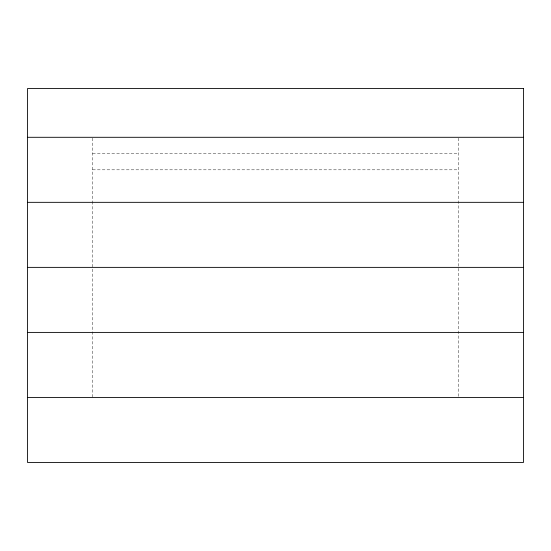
<?xml version="1.0" encoding="UTF-8"?>
<svg xmlns="http://www.w3.org/2000/svg" width="551" height="551" viewBox="0 0 551 551"><rect width="100%" height="100%" fill="white"/><g stroke="black" fill="none" stroke-linecap="round" stroke-linejoin="round"><path stroke-width="0.41" stroke-dasharray="2.75 2.07" d="M92.589 153.557L458.411 153.557M92.589 169.818L458.411 169.818M458.411 138.156L458.411 396.589M92.589 138.156L92.589 201.48M92.589 201.597L92.589 397.443"/><path stroke-width="0.83" d="M27.55 137.295L523.45 137.295M27.55 202.334L523.45 202.334M27.55 267.373L523.45 267.373M27.55 332.405L523.45 332.405M27.55 397.443L523.45 397.443M523.45 88.518L27.55 88.518L27.55 462.482L523.45 462.482L523.45 88.518"/></g></svg>
